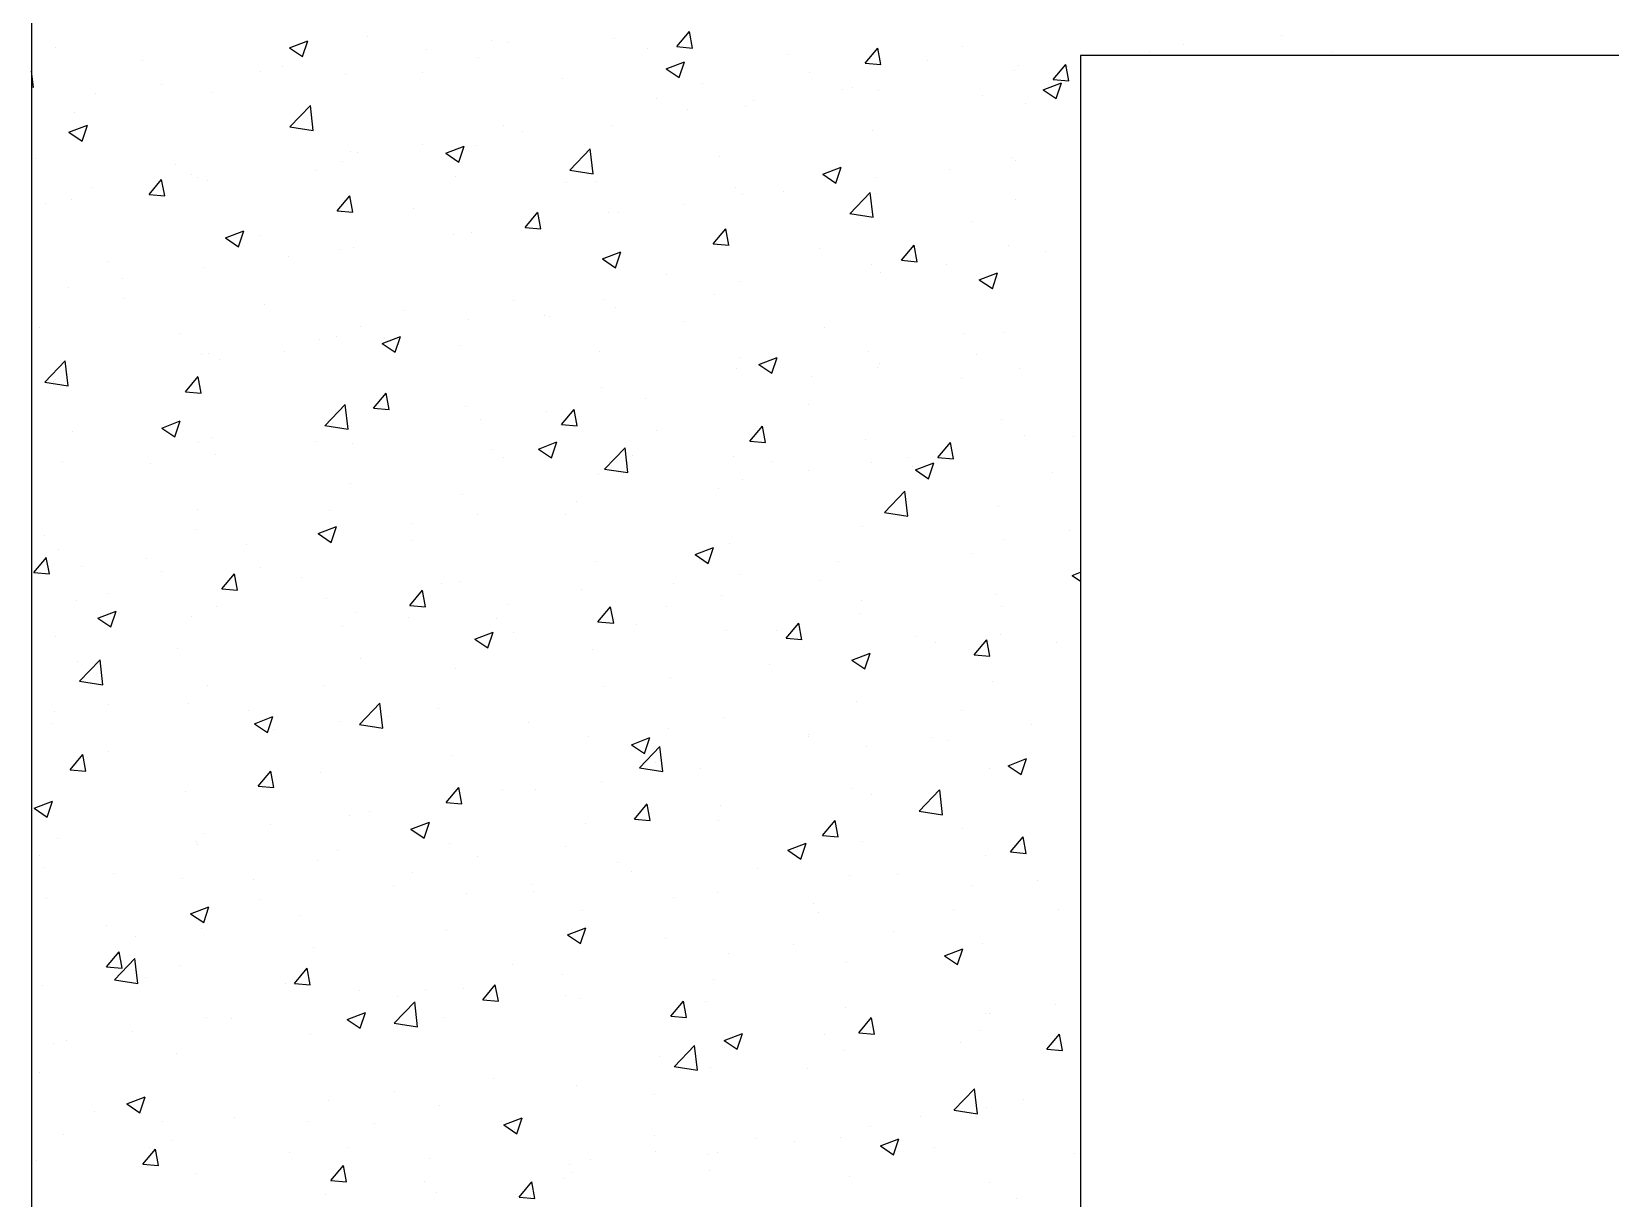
# Model space of a CAD drawing. Header units: millimetres. Extents: x 331487 to 517269, y 198509 to 399936.
# Drawn here: x 420204 to 420806, y 339260 to 339705 of the extents above; entities that cross this region are included whole.
import ezdxf

# ---------------------------------------------------------------- set-up
doc = ezdxf.new("R2010")
doc.units = ezdxf.units.MM
doc.header["$MEASUREMENT"] = 0
doc.layers.add('COLUMN', color=6, linetype='Continuous')

msp = doc.modelspace()

# ---------------------------------------------------------------- linework, layer by layer
at = {"layer": 'COLUMN'}
for p, q in [((420204.35, 340095.96), (420204.35, 335610.96)), ((448984.26, 339695.96), (420604.35, 339695.96)), ((420604.35, 339695.96), (420604.35, 335210.96))]:
    msp.add_line(p, q, dxfattribs=at)
at = {"layer": 'COLUMN', "color": 2, "linetype": 'Continuous'}
for p, q in [((420450.43, 339699.37), (420455.25, 339705.11)), ((420456.41, 339698.84), (420455.25, 339705.11)), ((420213.6, 339699.09), (420213.6, 339699.09)), ((420302.64, 339698.94), (420309.64, 339701.63)), ((420302.64, 339698.94), (420307.61, 339695.59)), ((420307.61, 339695.59), (420309.64, 339701.63)), ((420332.5, 339703.09), (420332.5, 339703.09)), ((420379.85, 339701.54), (420379.85, 339701.54)), ((420385.88, 339700.83), (420385.88, 339700.83)), ((420426.6, 339702.63), (420426.6, 339702.63)), ((420450.43, 339699.37), (420456.41, 339698.84)), ((420522.16, 339693.09), (420526.98, 339698.84)), ((420528.13, 339692.56), (420526.98, 339698.83)), ((420559.39, 339699.49), (420559.39, 339699.49)), ((420643.54, 339700.27), (420643.54, 339700.27)), ((420681.03, 339703.73), (420681.03, 339703.73)), ((420246.82, 339694.17), (420246.82, 339694.17)), ((420354.82, 339698.24), (420354.82, 339698.24)), ((420374.66, 339695.14), (420374.66, 339695.14)), ((420439.27, 339698.58), (420439.27, 339698.58)), ((420446.35, 339690.93), (420453.35, 339693.62)), ((420451.32, 339687.58), (420453.35, 339693.62)), ((420492.65, 339696.32), (420492.65, 339696.32)), ((420522.16, 339693.09), (420528.14, 339692.57)), ((420546.03, 339694.06), (420546.03, 339694.06)), ((420630.52, 339697.33), (420630.52, 339697.33)), ((420699.98, 339697.55), (420699.98, 339697.55)), ((420205.05, 339683.95), (420204.35, 339689.96)), ((420291.66, 339689.93), (420291.66, 339689.93)), ((420300.2, 339691.91), (420300.2, 339691.91)), ((420324.15, 339688.74), (420324.15, 339688.74)), ((420353.59, 339689.65), (420353.59, 339689.65)), ((420406.97, 339687.4), (420406.97, 339687.4)), ((420446.35, 339690.93), (420451.32, 339687.58)), ((420501.07, 339689.48), (420501.07, 339689.48)), ((420579.17, 339690.29), (420579.17, 339690.29)), ((420580.63, 339691.99), (420580.63, 339691.99)), ((420593.88, 339686.82), (420598.71, 339692.56)), ((420593.89, 339686.82), (420599.86, 339686.29)), ((420599.86, 339686.29), (420598.7, 339692.56)), ((420599.41, 339691.81), (420599.41, 339691.81)), ((420204.35, 339684.06), (420205.05, 339683.95)), ((420228.76, 339681.64), (420228.76, 339681.64)), ((420253.79, 339684.94), (420253.79, 339684.94)), ((420272.8, 339681.69), (420272.8, 339681.69)), ((420460.35, 339685.14), (420460.35, 339685.14)), ((420513.73, 339682.89), (420513.73, 339682.89)), ((420517.48, 339683.68), (420517.48, 339683.68)), ((420527.23, 339682.79), (420527.23, 339682.79)), ((420590.06, 339682.93), (420597.06, 339685.61)), ((420590.06, 339682.93), (420595.04, 339679.57)), ((420595.03, 339679.57), (420597.06, 339685.61)), ((420302.86, 339668.76), (420310.65, 339676.88)), ((420311.77, 339667.4), (420310.67, 339676.89)), ((420442.75, 339679.47), (420442.75, 339679.47)), ((420454.57, 339675.4), (420454.57, 339675.4)), ((420476.72, 339676.39), (420476.72, 339676.39)), ((420479.61, 339678.69), (420479.61, 339678.69)), ((420567.11, 339680.63), (420567.11, 339680.63)), ((420583.35, 339677.53), (420583.35, 339677.53)), ((420218.61, 339666.69), (420225.62, 339669.38)), ((420220.86, 339674.2), (420220.86, 339674.2)), ((420223.59, 339663.33), (420225.61, 339669.38)), ((420302.88, 339668.78), (420311.77, 339667.4)), ((420384.43, 339669.46), (420384.43, 339669.46)), ((420425.38, 339669.35), (420425.38, 339669.35)), ((420218.61, 339666.69), (420223.59, 339663.33)), ((420391.42, 339667.08), (420391.42, 339667.08)), ((420525.03, 339667.52), (420525.03, 339667.52)), ((420205.84, 339656.77), (420205.84, 339656.77)), ((420326.11, 339659.45), (420326.11, 339659.45)), ((420328.51, 339658.8), (420328.51, 339658.8)), ((420353.54, 339662.09), (420353.54, 339662.09)), ((420362.33, 339658.68), (420369.33, 339661.37)), ((420362.33, 339658.68), (420367.3, 339655.33)), ((420367.3, 339655.32), (420369.33, 339661.37)), ((420373.44, 339661.85), (420373.44, 339661.85)), ((420409.59, 339652.21), (420417.37, 339660.33)), ((420418.5, 339650.85), (420417.39, 339660.34)), ((420466.71, 339657.51), (420466.71, 339657.51)), ((420577.96, 339657), (420577.96, 339657)), ((420259.22, 339654.51), (420259.22, 339654.51)), ((420312.61, 339652.26), (420312.61, 339652.26)), ((420322.93, 339655.45), (420322.93, 339655.45)), ((420409.6, 339652.23), (420418.49, 339650.85)), ((420506.04, 339650.67), (420513.04, 339653.36)), ((420506.04, 339650.67), (420511.01, 339647.32)), ((420511.01, 339647.32), (420513.04, 339653.36)), ((420554.33, 339652.55), (420554.33, 339652.55)), ((420579.36, 339655.85), (420579.36, 339655.85)), ((420227.48, 339645.5), (420227.48, 339645.5)), ((420249.13, 339642.97), (420253.95, 339648.72)), ((420255.11, 339642.44), (420253.95, 339648.71)), ((420265.36, 339650.48), (420265.36, 339650.48)), ((420267.79, 339649.44), (420267.79, 339649.44)), ((420271.59, 339648.4), (420271.59, 339648.4)), ((420365.99, 339650), (420365.99, 339650)), ((420408.39, 339647.5), (420408.39, 339647.5)), ((420419.37, 339647.74), (420419.37, 339647.74)), ((420472.75, 339645.49), (420472.75, 339645.49)), ((420526.02, 339649.5), (420526.02, 339649.5)), ((420209.47, 339639.43), (420209.47, 339639.43)), ((420219.65, 339640.91), (420219.65, 339640.91)), ((420249.13, 339642.97), (420255.11, 339642.45)), ((420320.86, 339636.7), (420325.68, 339642.44)), ((420326.83, 339636.17), (420325.68, 339642.44)), ((420453.3, 339639.25), (420453.3, 339639.25)), ((420475.51, 339643.1), (420475.51, 339643.1)), ((420491.17, 339644.24), (420491.17, 339644.24)), ((420516.31, 339635.66), (420524.1, 339643.77)), ((420525.22, 339634.29), (420524.11, 339643.79)), ((420526.13, 339643.23), (420526.13, 339643.23)), ((420579.52, 339640.98), (420579.52, 339640.98)), ((420320.86, 339636.7), (420326.83, 339636.18)), ((420350.07, 339637.49), (420350.07, 339637.49)), ((420392.58, 339630.42), (420397.4, 339636.17)), ((420398.56, 339629.89), (420397.4, 339636.16)), ((420424.16, 339636.06), (420424.16, 339636.06)), ((420428.27, 339635.95), (420428.27, 339635.95)), ((420516.33, 339635.67), (420525.22, 339634.29)), ((420278.3, 339626.43), (420285.31, 339629.12)), ((420283.28, 339623.07), (420285.3, 339629.11)), ((420291.75, 339627.48), (420291.75, 339627.48)), ((420365.11, 339627.64), (420365.11, 339627.64)), ((420372.23, 339628.56), (420372.23, 339628.56)), ((420392.58, 339630.42), (420398.56, 339629.9)), ((420464.31, 339624.15), (420469.13, 339629.89)), ((420470.28, 339623.62), (420469.13, 339629.89)), ((420563.22, 339632.53), (420563.22, 339632.53)), ((420278.31, 339626.43), (420283.28, 339623.07)), ((420321.71, 339622.16), (420321.71, 339622.16)), ((420327.24, 339622.65), (420327.24, 339622.65)), ((420422.02, 339618.42), (420429.02, 339621.11)), ((420426.99, 339615.06), (420429.02, 339621.11)), ((420464.31, 339624.15), (420470.29, 339623.62)), ((420504.9, 339622.52), (420504.9, 339622.52)), ((420536.03, 339617.87), (420540.85, 339623.62)), ((420542.01, 339617.34), (420540.85, 339623.61)), ((420576.74, 339623.71), (420576.74, 339623.71)), ((420590.93, 339621.39), (420590.93, 339621.39)), ((420233.44, 339617.47), (420233.44, 339617.47)), ((420270.37, 339615.12), (420270.37, 339615.12)), ((420302.2, 339619.36), (420302.2, 339619.36)), ((420422.02, 339618.42), (420426.99, 339615.06)), ((420524.8, 339616.21), (420524.8, 339616.21)), ((420536.03, 339617.87), (420542.01, 339617.35)), ((420553.05, 339616.41), (420553.05, 339616.41)), ((420239.05, 339611.04), (420239.05, 339611.04)), ((420446.58, 339612.51), (420446.58, 339612.51)), ((420474.29, 339609.81), (420474.29, 339609.81)), ((420528.02, 339613.11), (420528.02, 339613.11)), ((420565.73, 339610.41), (420572.73, 339613.1)), ((420565.73, 339610.41), (420570.71, 339607.06)), ((420570.7, 339607.05), (420572.73, 339613.1)), ((420218.43, 339607.62), (420218.43, 339607.62)), ((420239.75, 339603.41), (420239.75, 339603.41)), ((420388.26, 339602.5), (420388.26, 339602.5)), ((420422.95, 339602.77), (420422.95, 339602.77)), ((420464.87, 339604.79), (420464.87, 339604.79)), ((420293.13, 339601.16), (420293.13, 339601.16)), ((420346.51, 339598.9), (420346.51, 339598.9)), ((420399.9, 339596.65), (420399.9, 339596.65)), ((420401.96, 339596.51), (420401.96, 339596.51)), ((420426.99, 339599.81), (420426.99, 339599.81)), ((420207.45, 339592.23), (420207.45, 339592.23)), ((420329.95, 339592.48), (420329.95, 339592.48)), ((420371.01, 339595.27), (420371.01, 339595.27)), ((420453.28, 339594.39), (420453.28, 339594.39)), ((420506.66, 339592.13), (420506.66, 339592.13)), ((420260.83, 339589.98), (420260.83, 339589.98)), ((420314.22, 339587.72), (420314.22, 339587.72)), ((420320.5, 339588.87), (420320.5, 339588.87)), ((420338, 339586.17), (420345, 339588.85)), ((420338, 339586.17), (420342.97, 339582.81)), ((420338.8, 339588.2), (420338.8, 339588.2)), ((420342.97, 339582.81), (420344.99, 339588.85)), ((420367.6, 339585.47), (420367.6, 339585.47)), ((420560.04, 339589.88), (420560.04, 339589.88)), ((420575.52, 339590.42), (420575.52, 339590.42)), ((420209.4, 339571.35), (420217.18, 339579.47)), ((420218.31, 339569.99), (420217.2, 339579.48)), ((420269.15, 339581.83), (420269.15, 339581.83)), ((420271.63, 339582.47), (420271.63, 339582.47)), ((420275.9, 339579.92), (420275.9, 339579.92)), ((420300.93, 339583.21), (420300.93, 339583.21)), ((420420.98, 339583.21), (420420.98, 339583.21)), ((420474.36, 339580.96), (420474.36, 339580.96)), ((420481.71, 339578.16), (420488.71, 339580.85)), ((420486.68, 339574.8), (420488.71, 339580.84)), ((420523.59, 339582.92), (420523.59, 339582.92)), ((420527.75, 339578.7), (420527.75, 339578.7)), ((420564.62, 339581.95), (420564.62, 339581.95)), ((420213.31, 339572.46), (420213.31, 339572.46)), ((420217.22, 339574.33), (420217.22, 339574.33)), ((420263.01, 339567.75), (420267.83, 339573.5)), ((420268.98, 339567.23), (420267.82, 339573.49)), ((420473.08, 339576.52), (420473.08, 339576.52)), ((420481.71, 339578.16), (420486.68, 339574.8)), ((420501.71, 339573.67), (420501.71, 339573.67)), ((420526.75, 339576.96), (420526.75, 339576.96)), ((420559.09, 339572.86), (420559.09, 339572.86)), ((420581.13, 339576.45), (420581.13, 339576.45)), ((420209.41, 339571.37), (420218.3, 339569.99)), ((420212.74, 339571.6), (420212.74, 339571.6)), ((420263.01, 339567.75), (420268.98, 339567.23)), ((420334.73, 339561.48), (420339.55, 339567.22)), ((420340.71, 339560.95), (420339.55, 339567.22)), ((420421.73, 339569.48), (420421.73, 339569.48)), ((420316.12, 339554.8), (420323.91, 339562.91)), ((420325.03, 339553.43), (420323.92, 339562.93)), ((420334.73, 339561.48), (420340.71, 339560.96)), ((420369.79, 339561.98), (420369.79, 339561.98)), ((420400.69, 339560.37), (420400.69, 339560.37)), ((420406.46, 339555.2), (420411.28, 339560.95)), ((420412.43, 339554.68), (420411.28, 339560.94)), ((420438.56, 339565.35), (420438.56, 339565.35)), ((420500.77, 339562.85), (420500.77, 339562.85)), ((420253.97, 339553.91), (420260.98, 339556.6)), ((420258.94, 339550.56), (420260.97, 339556.6)), ((420316.14, 339554.81), (420325.03, 339553.43)), ((420319.28, 339555.58), (420319.28, 339555.58)), ((420375.65, 339557.07), (420375.65, 339557.07)), ((420406.46, 339555.2), (420412.43, 339554.68)), ((420478.18, 339548.93), (420483, 339554.67)), ((420484.16, 339548.4), (420483, 339554.67)), ((420574.31, 339557.13), (420574.31, 339557.13)), ((420219.85, 339552.58), (420219.85, 339552.58)), ((420253.97, 339553.91), (420258.95, 339550.56)), ((420267.94, 339548.54), (420267.94, 339548.54)), ((420273.24, 339550.33), (420273.24, 339550.33)), ((420312.5, 339548.76), (420312.5, 339548.76)), ((420397.69, 339545.9), (420404.69, 339548.59)), ((420402.66, 339542.55), (420404.69, 339548.59)), ((420442.45, 339552.84), (420442.45, 339552.84)), ((420478.18, 339548.93), (420484.16, 339548.41)), ((420522.37, 339549.63), (420522.37, 339549.63)), ((420549.91, 339542.65), (420554.73, 339548.4)), ((420555.88, 339542.12), (420554.73, 339548.39)), ((420583.05, 339550.9), (420583.05, 339550.9)), ((420601.47, 339550.82), (420601.47, 339550.82)), ((420274.62, 339543.77), (420274.62, 339543.77)), ((420326.62, 339548.07), (420326.62, 339548.07)), ((420380, 339545.81), (420380, 339545.81)), ((420384.14, 339542.83), (420384.14, 339542.83)), ((420397.69, 339545.9), (420402.66, 339542.55)), ((420422.84, 339538.25), (420430.63, 339546.36)), ((420431.75, 339536.88), (420430.65, 339546.38)), ((420433.38, 339543.56), (420433.38, 339543.56)), ((420471.86, 339543.23), (420471.86, 339543.23)), ((420538.31, 339542.51), (420538.31, 339542.51)), ((420549.91, 339542.65), (420555.89, 339542.13)), ((420216, 339541.04), (420216, 339541.04)), ((420249.59, 339540.48), (420249.59, 339540.48)), ((420422.86, 339538.26), (420431.75, 339536.88)), ((420486.77, 339541.3), (420486.77, 339541.3)), ((420500.44, 339537.52), (420500.44, 339537.52)), ((420524.73, 339540.89), (420524.73, 339540.89)), ((420540.15, 339539.05), (420540.15, 339539.05)), ((420541.4, 339537.9), (420548.4, 339540.58)), ((420541.4, 339537.9), (420546.37, 339534.54)), ((420546.37, 339534.54), (420548.4, 339540.58)), ((420593.53, 339536.79), (420593.53, 339536.79)), ((420325.82, 339532.82), (420325.82, 339532.82)), ((420420.52, 339536.19), (420420.52, 339536.19)), ((420466.42, 339530.88), (420466.42, 339530.88)), ((420475.41, 339534.23), (420475.41, 339534.23)), ((420368.58, 339528.69), (420368.58, 339528.69)), ((420412.25, 339525.91), (420412.25, 339525.91)), ((420529.57, 339521.69), (420537.36, 339529.81)), ((420538.48, 339520.33), (420537.37, 339529.83)), ((420267.5, 339522.81), (420267.5, 339522.81)), ((420318.07, 339522.29), (420318.07, 339522.29)), ((420374.38, 339520.93), (420374.38, 339520.93)), ((420408.1, 339520.87), (420408.1, 339520.87)), ((420529.58, 339521.71), (420538.48, 339520.33)), ((420573.09, 339523.84), (420573.09, 339523.84)), ((420209.18, 339512.8), (420209.18, 339512.8)), ((420266.72, 339515.25), (420266.72, 339515.25)), ((420313.66, 339513.65), (420320.67, 339516.34)), ((420313.66, 339513.65), (420318.64, 339510.3)), ((420318.64, 339510.29), (420320.66, 339516.34)), ((420349.34, 339517.63), (420349.34, 339517.63)), ((420521.15, 339516.34), (420521.15, 339516.34)), ((420600.2, 339514.68), (420600.2, 339514.68)), ((420214.78, 339507.75), (420214.78, 339507.75)), ((420286.19, 339509.32), (420286.19, 339509.32)), ((420349.78, 339510.86), (420349.78, 339510.86)), ((420457.38, 339505.64), (420464.38, 339508.33)), ((420462.35, 339502.29), (420464.38, 339508.33)), ((420470.64, 339509.94), (420470.64, 339509.94)), ((420575.16, 339511.38), (420575.16, 339511.38)), ((420205.15, 339498.81), (420209.98, 339504.56)), ((420211.13, 339498.28), (420209.97, 339504.55)), ((420223.28, 339501.03), (420223.28, 339501.03)), ((420248.32, 339504.33), (420248.32, 339504.33)), ((420291.46, 339500.85), (420291.46, 339500.85)), ((420419.3, 339502.9), (420419.3, 339502.9)), ((420457.38, 339505.64), (420462.35, 339502.29)), ((420512.01, 339503.07), (420512.01, 339503.07)), ((420562.92, 339505.9), (420562.92, 339505.9)), ((420205.15, 339498.81), (420211.13, 339498.29)), ((420253.76, 339499.23), (420253.76, 339499.23)), ((420276.88, 339492.53), (420281.7, 339498.28)), ((420282.86, 339492.01), (420281.7, 339498.27)), ((420307.15, 339496.97), (420307.15, 339496.97)), ((420360.53, 339494.71), (420360.53, 339494.71)), ((420367.36, 339495.4), (420367.36, 339495.4)), ((420449.1, 339494.79), (420449.1, 339494.79)), ((420474.13, 339498.08), (420474.13, 339498.08)), ((420504.61, 339495.89), (420504.61, 339495.89)), ((420601.09, 339497.63), (420604.35, 339498.88)), ((420601.09, 339497.63), (420604.35, 339495.44)), ((420233.14, 339490.84), (420233.14, 339490.84)), ((420276.88, 339492.53), (420282.86, 339492.01)), ((420316.85, 339489), (420316.85, 339489)), ((420348.61, 339486.26), (420353.43, 339492.01)), ((420354.58, 339485.73), (420353.43, 339492)), ((420413.91, 339492.46), (420413.91, 339492.46)), ((420467.29, 339490.2), (420467.29, 339490.2)), ((420571.88, 339490.55), (420571.88, 339490.55)), ((420221.47, 339488.05), (420221.47, 339488.05)), ((420229.64, 339481.4), (420236.64, 339484.09)), ((420234.61, 339478.04), (420236.64, 339484.08)), ((420274.85, 339485.79), (420274.85, 339485.79)), ((420328.23, 339483.54), (420328.23, 339483.54)), ((420348.61, 339486.26), (420354.58, 339485.74)), ((420385.94, 339486.47), (420385.94, 339486.47)), ((420420.33, 339479.98), (420425.15, 339485.73)), ((420426.31, 339479.46), (420425.15, 339485.72)), ((420446.29, 339485.88), (420446.29, 339485.88)), ((420519.94, 339483.05), (420519.94, 339483.05)), ((420520.67, 339487.95), (420520.67, 339487.95)), ((420574.06, 339485.69), (420574.06, 339485.69)), ((420229.64, 339481.4), (420234.62, 339478.04)), ((420265.51, 339481.96), (420265.51, 339481.96)), ((420323.04, 339478.19), (420323.04, 339478.19)), ((420348.07, 339481.49), (420348.07, 339481.49)), ((420373.35, 339473.39), (420380.36, 339476.08)), ((420378.33, 339470.03), (420380.35, 339476.08)), ((420381.61, 339481.28), (420381.61, 339481.28)), ((420420.33, 339479.98), (420426.31, 339479.46)), ((420434.99, 339479.03), (420434.99, 339479.03)), ((420469.43, 339476.65), (420469.43, 339476.65)), ((420488.38, 339476.77), (420488.38, 339476.77)), ((420492.06, 339473.71), (420496.88, 339479.45)), ((420498.03, 339473.18), (420496.88, 339479.45)), ((420213.57, 339474.46), (420213.57, 339474.46)), ((420373.35, 339473.39), (420378.33, 339470.03)), ((420387.97, 339475.87), (420387.97, 339475.87)), ((420492.06, 339473.71), (420498.04, 339473.19)), ((420541.76, 339474.52), (420541.76, 339474.52)), ((420548.86, 339471.94), (420548.86, 339471.94)), ((420563.78, 339467.43), (420568.61, 339473.18)), ((420569.76, 339466.91), (420568.6, 339473.17)), ((420573.89, 339475.24), (420573.89, 339475.24)), ((420595.14, 339472.26), (420595.14, 339472.26)), ((420222.01, 339464.89), (420222.01, 339464.89)), ((420222.65, 339457.39), (420230.44, 339465.5)), ((420231.56, 339456.02), (420230.46, 339465.52)), ((420259.88, 339469.88), (420259.88, 339469.88)), ((420329.65, 339465.86), (420329.65, 339465.86)), ((420418.08, 339469.61), (420418.08, 339469.61)), ((420517.07, 339465.38), (420524.07, 339468.07)), ((420517.07, 339465.38), (420522.04, 339462.03)), ((420522.04, 339462.02), (420524.07, 339468.07)), ((420563.78, 339467.43), (420569.76, 339466.91)), ((420366.15, 339462.11), (420366.15, 339462.11)), ((420447.83, 339458.64), (420447.83, 339458.64)), ((420485.7, 339463.63), (420485.7, 339463.63)), ((420222.67, 339457.4), (420231.56, 339456.02)), ((420271.33, 339455.85), (420271.33, 339455.85)), ((420315.63, 339455.71), (420315.63, 339455.71)), ((420422.79, 339455.34), (420422.79, 339455.34)), ((420570.66, 339457.26), (420570.66, 339457.26)), ((420233.87, 339448.4), (420233.87, 339448.4)), ((420264.29, 339448.67), (420264.29, 339448.67)), ((420287.25, 339446.14), (420287.25, 339446.14)), ((420329.38, 339440.83), (420337.17, 339448.95)), ((420338.29, 339439.47), (420337.18, 339448.97)), ((420359.64, 339447.03), (420359.64, 339447.03)), ((420518.72, 339449.76), (420518.72, 339449.76)), ((420558.8, 339446.23), (420558.8, 339446.23)), ((420212.35, 339441.17), (420212.35, 339441.17)), ((420213.01, 339445.83), (420213.01, 339445.83)), ((420289.33, 339441.14), (420296.33, 339443.82)), ((420289.33, 339441.14), (420294.31, 339437.78)), ((420294.3, 339437.78), (420296.33, 339443.82)), ((420321.76, 339442.04), (420321.76, 339442.04)), ((420329.39, 339440.85), (420338.29, 339439.47)), ((420340.63, 339443.88), (420340.63, 339443.88)), ((420394.01, 339441.63), (420394.01, 339441.63)), ((420468.21, 339443.36), (420468.21, 339443.36)), ((420585.46, 339440.78), (420585.46, 339440.78)), ((420296.73, 339438.75), (420296.73, 339438.75)), ((420416.87, 339436.32), (420416.87, 339436.32)), ((420433.05, 339433.13), (420440.05, 339435.82)), ((420438.02, 339429.77), (420440.04, 339435.81)), ((420447.4, 339439.37), (420447.4, 339439.37)), ((420500.48, 339436.22), (420500.48, 339436.22)), ((420500.78, 339437.12), (420500.78, 339437.12)), ((420547.58, 339435.8), (420547.58, 339435.8)), ((420554.16, 339434.86), (420554.16, 339434.86)), ((420219.03, 339423.59), (420223.85, 339429.34)), ((420225.01, 339423.06), (420223.85, 339429.33)), ((420233.58, 339430.43), (420233.58, 339430.43)), ((420364.93, 339428.82), (420364.93, 339428.82)), ((420433.05, 339433.13), (420438.02, 339429.77)), ((420436.1, 339424.28), (420443.89, 339432.4)), ((420445.01, 339422.92), (420443.91, 339432.41)), ((420522.55, 339432.5), (420522.55, 339432.5)), ((420219.03, 339423.59), (420225.01, 339423.07)), ((420290.76, 339417.32), (420295.58, 339423.06)), ((420296.73, 339416.79), (420295.57, 339423.06)), ((420314.42, 339422.42), (420314.42, 339422.42)), ((420436.12, 339424.3), (420445.01, 339422.92)), ((420442.16, 339426.21), (420442.16, 339426.21)), ((420459.39, 339424.19), (420459.39, 339424.19)), ((420569.44, 339423.97), (420569.44, 339423.97)), ((420576.76, 339425.12), (420583.76, 339427.81)), ((420576.76, 339425.12), (420581.73, 339421.76)), ((420581.73, 339421.76), (420583.76, 339427.81)), ((420582.76, 339424.27), (420582.76, 339424.27)), ((420290.76, 339417.32), (420296.73, 339416.79)), ((420362.48, 339411.04), (420367.3, 339416.79)), ((420368.46, 339410.51), (420367.3, 339416.78)), ((420383.84, 339416.2), (420383.84, 339416.2)), ((420396.49, 339415.9), (420396.49, 339415.9)), ((420421.52, 339419.2), (420421.52, 339419.2)), ((420517.51, 339416.47), (420517.51, 339416.47)), ((420542.83, 339407.73), (420550.61, 339415.85)), ((420551.74, 339406.37), (420550.63, 339415.86)), ((420205.31, 339408.88), (420212.31, 339411.57)), ((420210.28, 339405.53), (420212.31, 339411.57)), ((420263.07, 339415.38), (420263.07, 339415.38)), ((420362.48, 339411.04), (420368.46, 339410.52)), ((420434.21, 339404.77), (420439.03, 339410.51)), ((420440.18, 339404.24), (420439.03, 339410.5)), ((420467, 339410.07), (420467, 339410.07)), ((420524.44, 339414.26), (420524.44, 339414.26)), ((420205.31, 339408.88), (420210.28, 339405.53)), ((420211.14, 339407.88), (420211.14, 339407.88)), ((420325.52, 339406.19), (420325.52, 339406.19)), ((420333.33, 339407.59), (420333.33, 339407.59)), ((420434.21, 339404.77), (420440.18, 339404.24)), ((420466.12, 339404.25), (420466.12, 339404.25)), ((420505.93, 339398.49), (420510.75, 339404.24)), ((420511.91, 339397.96), (420510.75, 339404.23)), ((420542.84, 339407.75), (420551.73, 339406.37)), ((420270.42, 339399.31), (420270.42, 339399.31)), ((420295.46, 339402.6), (420295.46, 339402.6)), ((420349.02, 339400.87), (420356.03, 339403.56)), ((420349.02, 339400.87), (420354, 339397.52)), ((420353.99, 339397.52), (420356.02, 339403.56)), ((420415.65, 339403.03), (420415.65, 339403.03)), ((420505.93, 339398.49), (420511.91, 339397.97)), ((420559.15, 339401.34), (420559.15, 339401.34)), ((420577.66, 339392.21), (420582.48, 339397.96)), ((420583.64, 339391.69), (420582.48, 339397.95)), ((420214.39, 339397.3), (420214.39, 339397.3)), ((420267.2, 339396.18), (420267.2, 339396.18)), ((420267.78, 339395.04), (420267.78, 339395.04)), ((420321.16, 339392.78), (420321.16, 339392.78)), ((420363.71, 339395.53), (420363.71, 339395.53)), ((420407.8, 339394.24), (420407.8, 339394.24)), ((420492.74, 339392.87), (420499.74, 339395.55)), ((420492.74, 339392.87), (420497.71, 339389.51)), ((420496.24, 339393.06), (420496.24, 339393.06)), ((420497.71, 339389.51), (420499.74, 339395.55)), ((420521.28, 339396.35), (420521.28, 339396.35)), ((420577.66, 339392.21), (420583.64, 339391.69)), ((420207.27, 339390.99), (420207.27, 339390.99)), ((420208.88, 339386.17), (420208.88, 339386.17)), ((420313.2, 339389.13), (420313.2, 339389.13)), ((420374.54, 339390.53), (420374.54, 339390.53)), ((420427.92, 339388.27), (420427.92, 339388.27)), ((420481.31, 339386.02), (420481.31, 339386.02)), ((420568.23, 339390.68), (420568.23, 339390.68)), ((420235.48, 339383.86), (420235.48, 339383.86)), ((420261.86, 339382.09), (420261.86, 339382.09)), ((420288.86, 339381.61), (420288.86, 339381.61)), ((420349.48, 339384.23), (420349.48, 339384.23)), ((420395.21, 339379.76), (420395.21, 339379.76)), ((420433.09, 339384.74), (420433.09, 339384.74)), ((420516.29, 339383.18), (420516.29, 339383.18)), ((420534.69, 339383.76), (420534.69, 339383.76)), ((420588.07, 339381.51), (420588.07, 339381.51)), ((420209.92, 339374.59), (420209.92, 339374.59)), ((420291.16, 339374.22), (420291.16, 339374.22)), ((420342.24, 339379.35), (420342.24, 339379.35)), ((420370.18, 339376.46), (420370.18, 339376.46)), ((420395.63, 339377.1), (420395.63, 339377.1)), ((420449.01, 339374.84), (420449.01, 339374.84)), ((420465.78, 339376.78), (420465.78, 339376.78)), ((420562.63, 339379.27), (420562.63, 339379.27)), ((420265, 339368.62), (420272, 339371.31)), ((420265, 339368.62), (420269.98, 339365.27)), ((420269.97, 339365.26), (420272, 339371.31)), ((420307.02, 339368.15), (420307.02, 339368.15)), ((420414.44, 339369.74), (420414.44, 339369.74)), ((420502.39, 339372.59), (420502.39, 339372.59)), ((420504.31, 339369.26), (420504.31, 339369.26)), ((420555.77, 339370.33), (420555.77, 339370.33)), ((420596, 339370.21), (420596, 339370.21)), ((420232.85, 339364.21), (420232.85, 339364.21)), ((420269.15, 339363.16), (420269.15, 339363.16)), ((420362.5, 339362.24), (420362.5, 339362.24)), ((420408.71, 339360.61), (420415.72, 339363.3)), ((420413.69, 339357.26), (420415.71, 339363.3)), ((420532.84, 339361.9), (420532.84, 339361.9)), ((420244.12, 339359.87), (420244.12, 339359.87)), ((420311.99, 339355.84), (420311.99, 339355.84)), ((420408.71, 339360.61), (420413.69, 339357.26)), ((420445.99, 339359.25), (420445.99, 339359.25)), ((420494.97, 339356.91), (420494.97, 339356.91)), ((420567.01, 339357.39), (420567.01, 339357.39)), ((420232.9, 339348.37), (420237.73, 339354.12)), ((420235.91, 339343.42), (420243.7, 339351.54)), ((420238.88, 339347.84), (420237.72, 339354.11)), ((420244.82, 339342.06), (420243.72, 339351.56)), ((420469.93, 339353.62), (420469.93, 339353.62)), ((420515.07, 339349.89), (420515.07, 339349.89)), ((420552.43, 339352.6), (420559.43, 339355.29)), ((420552.43, 339352.6), (420557.4, 339349.25)), ((420557.4, 339349.25), (420559.43, 339355.29)), ((420232.9, 339348.37), (420238.88, 339347.85)), ((420247.88, 339344.21), (420247.88, 339344.21)), ((420260.64, 339348.8), (420260.64, 339348.8)), ((420304.63, 339342.1), (420309.45, 339347.84)), ((420310.61, 339341.57), (420309.45, 339347.84)), ((420387.67, 339349.24), (420387.67, 339349.24)), ((420406.78, 339345.3), (420406.78, 339345.3)), ((420208.7, 339341.3), (420208.7, 339341.3)), ((420235.93, 339343.44), (420244.82, 339342.06)), ((420301.26, 339341.95), (420301.26, 339341.95)), ((420304.63, 339342.1), (420310.61, 339341.57)), ((420329.36, 339339.23), (420329.36, 339339.23)), ((420354.65, 339339.7), (420354.65, 339339.7)), ((420368.91, 339340.32), (420368.91, 339340.32)), ((420376.36, 339335.82), (420381.18, 339341.57)), ((420382.33, 339335.29), (420381.18, 339341.56)), ((420464.56, 339343.49), (420464.56, 339343.49)), ((420342.64, 339326.87), (420350.42, 339334.99)), ((420343.87, 339337.02), (420343.87, 339337.02)), ((420351.55, 339325.51), (420350.44, 339335)), ((420376.36, 339335.82), (420382.33, 339335.3)), ((420408.03, 339337.44), (420408.03, 339337.44)), ((420413.22, 339336.45), (420413.22, 339336.45)), ((420448.08, 339329.55), (420452.9, 339335.29)), ((420454.06, 339329.02), (420452.9, 339335.29)), ((420461.41, 339335.19), (420461.41, 339335.19)), ((420514.79, 339332.93), (420514.79, 339332.93)), ((420594.72, 339334.07), (420594.72, 339334.07)), ((420271.04, 339329.22), (420271.04, 339329.22)), ((420280.72, 339328.71), (420280.72, 339328.71)), ((420324.69, 339328.36), (420331.69, 339331.05)), ((420324.69, 339328.36), (420329.67, 339325)), ((420329.66, 339325), (420331.69, 339331.05)), ((420342.65, 339326.89), (420351.54, 339325.51)), ((420361.28, 339328.95), (420361.28, 339328.95)), ((420448.08, 339329.55), (420454.06, 339329.02)), ((420519.81, 339323.27), (420524.63, 339329.02)), ((420525.78, 339322.74), (420524.63, 339329.01)), ((420568.18, 339330.68), (420568.18, 339330.68)), ((420569.69, 339330.77), (420569.69, 339330.77)), ((420217.81, 339320.42), (420217.81, 339320.42)), ((420242.84, 339323.72), (420242.84, 339323.72)), ((420310.77, 339322.55), (420310.77, 339322.55)), ((420468.4, 339320.35), (420475.41, 339323.04)), ((420468.4, 339320.35), (420473.38, 339317)), ((420473.38, 339316.99), (420475.4, 339323.04)), ((420506.53, 339322.46), (420506.53, 339322.46)), ((420519.81, 339323.27), (420525.79, 339322.75)), ((420558.5, 339319.6), (420558.5, 339319.6)), ((420565.8, 339324.1), (420565.8, 339324.1)), ((420591.53, 339317), (420596.36, 339322.74)), ((420597.51, 339316.47), (420596.35, 339322.74)), ((420212.72, 339319.21), (420212.72, 339319.21)), ((420259.43, 339315.51), (420259.43, 339315.51)), ((420443.63, 339314.18), (420443.63, 339314.18)), ((420449.36, 339310.32), (420457.15, 339318.44)), ((420458.27, 339308.95), (420457.16, 339318.45)), ((420468.66, 339317.47), (420468.66, 339317.47)), ((420513.86, 339316.61), (420513.86, 339316.61)), ((420591.53, 339317), (420597.51, 339316.47)), ((420207.49, 339308.01), (420207.49, 339308.01)), ((420449.38, 339310.33), (420458.27, 339308.95)), ((420463.35, 339310.2), (420463.35, 339310.2)), ((420500.18, 339309.59), (420500.18, 339309.59)), ((420380.47, 339305.86), (420380.47, 339305.86)), ((420412, 339303.16), (420412, 339303.16)), ((420556.08, 339293.77), (420563.87, 339301.88)), ((420564.99, 339292.4), (420563.89, 339301.9)), ((420240.67, 339296.11), (420247.67, 339298.79)), ((420240.67, 339296.11), (420245.64, 339292.75)), ((420245.64, 339292.75), (420247.67, 339298.79)), ((420317.57, 339297.58), (420317.57, 339297.58)), ((420342.6, 339300.88), (420342.6, 339300.88)), ((420360.07, 339295.66), (420360.07, 339295.66)), ((420441.86, 339299.58), (420441.86, 339299.58)), ((420582.46, 339297.65), (420582.46, 339297.65)), ((420228.41, 339293.11), (420228.41, 339293.11)), ((420281.79, 339290.85), (420281.79, 339290.85)), ((420383.55, 339289.57), (420383.55, 339289.57)), ((420384.38, 339288.1), (420391.38, 339290.79)), ((420389.35, 339284.74), (420391.38, 339290.78)), ((420543.38, 339291.33), (420543.38, 339291.33)), ((420556.1, 339293.78), (420564.99, 339292.4)), ((420564.58, 339290.81), (420564.58, 339290.81)), ((420568.42, 339294.63), (420568.42, 339294.63)), ((420216.54, 339284.28), (420216.54, 339284.28)), ((420254.41, 339289.27), (420254.41, 339289.27)), ((420309.55, 339289.26), (420309.55, 339289.26)), ((420335.17, 339288.6), (420335.17, 339288.6)), ((420384.38, 339288.1), (420389.36, 339284.74)), ((420388.55, 339286.34), (420388.55, 339286.34)), ((420441.94, 339284.09), (420441.94, 339284.09)), ((420524.14, 339287.64), (420524.14, 339287.64)), ((420246.78, 339273.15), (420251.6, 339278.9)), ((420249.49, 339279.68), (420249.49, 339279.68)), ((420252.76, 339272.62), (420251.6, 339278.89)), ((420258.21, 339282.22), (420258.21, 339282.22)), ((420302.88, 339277.42), (420302.88, 339277.42)), ((420325.23, 339279.56), (420325.23, 339279.56)), ((420442.35, 339278.03), (420442.35, 339278.03)), ((420465.83, 339277.62), (420465.83, 339277.62)), ((420480.23, 339283.02), (420480.23, 339283.02)), ((420495.32, 339281.83), (420495.32, 339281.83)), ((420512.64, 339283.32), (420512.64, 339283.32)), ((420528.1, 339280.09), (420535.1, 339282.78)), ((420528.1, 339280.09), (420533.07, 339276.73)), ((420533.07, 339276.73), (420535.09, 339282.78)), ((420548.7, 339279.58), (420548.7, 339279.58)), ((420206.27, 339274.72), (420206.27, 339274.72)), ((420246.78, 339273.15), (420252.76, 339272.63)), ((420318.51, 339266.88), (420323.33, 339272.62)), ((420324.48, 339266.35), (420323.33, 339272.62)), ((420356.26, 339275.17), (420356.26, 339275.17)), ((420409.64, 339272.91), (420409.64, 339272.91)), ((420417.32, 339274.74), (420417.32, 339274.74)), ((420462.13, 339276.91), (420462.13, 339276.91)), ((420602.08, 339277.32), (420602.08, 339277.32)), ((420266.91, 339269.55), (420266.91, 339269.55)), ((420318.51, 339266.88), (420324.48, 339266.35)), ((420354.17, 339266.42), (420354.17, 339266.42)), ((420390.23, 339260.6), (420395.05, 339266.35)), ((420396.21, 339260.07), (420395.05, 339266.34)), ((420407.51, 339267.61), (420407.51, 339267.61)), ((420410.79, 339269.87), (420410.79, 339269.87)), ((420463.02, 339270.66), (420463.02, 339270.66)), ((420516.4, 339268.4), (420516.4, 339268.4)), ((420569.79, 339266.14), (420569.79, 339266.14)), ((420316.29, 339261.43), (420316.29, 339261.43)), ((420358.85, 339262.38), (420358.85, 339262.38)), ((420390.23, 339260.6), (420396.21, 339260.08)), ((420579.98, 339260.17), (420579.98, 339260.17))]:
    msp.add_line(p, q, dxfattribs=at)

doc.saveas('drawing.dxf')
